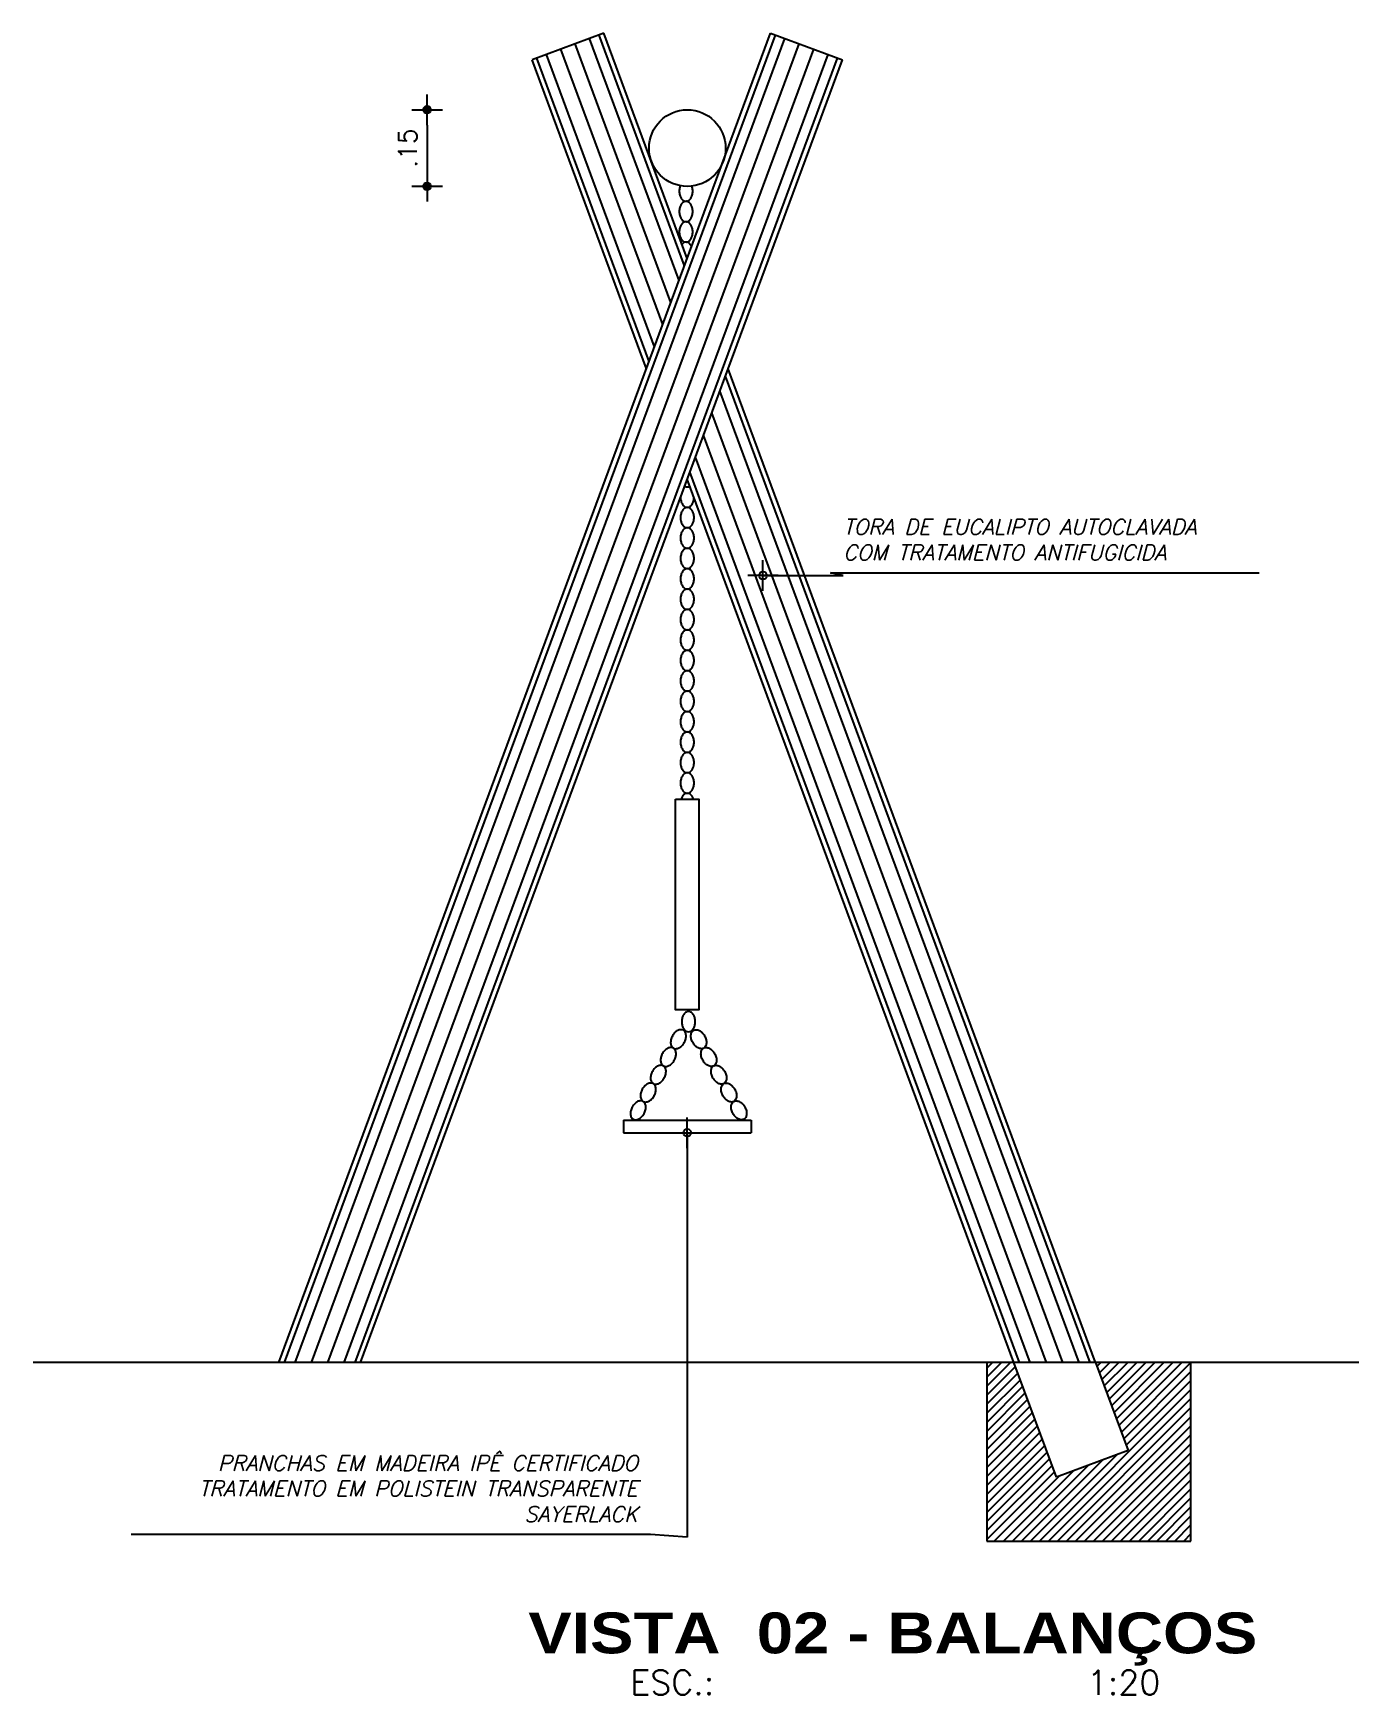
# Model space of a CAD drawing. Header units: millimetres. Extents: x 490 to 675, y -160 to -87.
# Drawn here: x 642.49 to 645.087, y -147.339 to -144.083 of the extents above; entities that cross this region are included whole.
import ezdxf
from ezdxf.enums import TextEntityAlignment as Align

# ---------------------------------------------------------------- set-up
doc = ezdxf.new("R2010")
doc.units = ezdxf.units.MM
doc.header["$LTSCALE"] = 2.5
doc.linetypes.add('DASHED2', pattern=[0.375, 0.25, -0.125])
for name, color, linetype in [('ARQ_COTAS', 1, 'Continuous'), ('ARQ_ESTRUTURA', 6, 'Continuous'), ('ARQ_HAT', 8, 'Continuous'), ('ARQ_PROJEÇÃO', 8, 'DASHED2'), ('ARQ_VISTA00', 8, 'Continuous'), ('ARQ_VISTA01', 7, 'Continuous'), ('ARQ_VISTA02', 2, 'Continuous'), ('COTAS', 1, 'Continuous'), ('TITULO', 2, 'Continuous')]:
    doc.layers.add(name, color=color, linetype=linetype)
doc.styles.add('COTA20', font='ROMANS.SHX')
doc.styles.add('COTA200', font='ROMANS.SHX')
doc.styles.add('ROMANS', font='romans', dxfattribs={"oblique": 15})
doc.styles.add('TIT200', font='')
doc.styles.get('TIT200').set_extended_font_data('Arial Black')
doc.dimstyles.new('Cota20', dxfattribs={"dimscale": 0, "dimtxt": 0.04, "dimasz": 0.03, "dimexe": 0.05, "dimexo": 0.2, "dimgap": 0.025, "dimtad": 1, "dimlfac": -1, "dimzin": 4, "dimdsep": 46, "dimtxsty": 'ROMANS', "dimblk": 'ARCHTICK', "dimcen": 0.075, "dimclrd": 256, "dimclre": 8, "dimclrt": 2, "dimadec": 0, "dimazin": 0, "dimtfac": 1.2, "dimtix": 1, "dimtmove": 2, "dimatfit": 3, "dimldrblk": 'DOT', "dimfxl": 0.2, "dimfxlon": 1, "dimtvp": 2, "dimtolj": 1, "dimtzin": 4, "dimarcsym": 0})
doc.dimstyles.new('COTA20$0', dxfattribs={"dimtxt": 0.036, "dimasz": 0.03, "dimexe": 0.05, "dimexo": 0.95, "dimgap": 0.02, "dimtad": 1, "dimzin": 4, "dimdsep": 46, "dimtxsty": 'COTA20', "dimblk": 'bola', "dimcen": 0.1, "dimdle": 0.05, "dimse1": 1, "dimse2": 1, "dimclrd": 256, "dimclre": 256, "dimclrt": 2, "dimadec": 0, "dimazin": 0, "dimtfac": 1, "dimtix": 1, "dimtmove": 2, "dimatfit": 3, "dimldrblk": 'USERTICK', "dimfxl": 1, "dimtvp": 3.125, "dimtolj": 1, "dimtzin": 4, "dimarcsym": 0})

# ---------------------------------------------------------------- blocks, each defined once
blk = doc.blocks.new('bola')
blk.add_hatch(color=0).paths.add_polyline_path([(-0.25, 0, 1), (0.25, 0, 1)])
at = {"color": 0}
for p, q in [((-1, 0), (-0.25, 0)), ((0, 1), (0, 0.25)), ((0.25, 0), (1, 0)), ((0, -0.25), (0, -1))]:
    blk.add_line(p, q, dxfattribs=at)
blk.add_circle((0, 0), 0.25, dxfattribs=at)
blk = doc.blocks.new('*D558')
at = {"layer": 'COTAS', "lineweight": -2}
blk.add_line((643.2612, -144.2634), (643.2612, -144.3534), dxfattribs=at)
at = {"layer": 'DEFPOINTS', "color": 0}
for p in [(643.771, -144.2334), (643.2612, -144.3834), (643.771, -144.3834)]:
    blk.add_point(p, dxfattribs=at)
at = {"layer": 'COTAS', "lineweight": -2, "xscale": 0.03, "yscale": 0.03, "zscale": 0.03}
for p, rotation in [((643.2612, -144.2334), 90), ((643.2612, -144.3834), 270)]:
    blk.add_blockref('bola', p, dxfattribs=dict(at, rotation=rotation))
at = {"layer": 'COTAS', "color": 2, "insert": (643.2232, -144.3084), "char_height": 0.036, "attachment_point": 5, "rotation": 90, "style": 'COTA20'}
blk.add_mtext('\\A1;.15', dxfattribs=at)
blk = doc.blocks.new('USERTICK')
at = {"color": 0}
for p, q in [((-1, 0), (1, 0)), ((0, 1), (0, -1))]:
    blk.add_line(p, q, dxfattribs=at)
blk.add_circle((0, 0), 0.25, dxfattribs=at)
blk = doc.blocks.new('DOT')
for p, q in [((-1, 0), (1, 0)), ((0, 1), (0, -1))]:
    blk.add_line(p, q)
blk.add_circle((0, 0), 0.25)

msp = doc.modelspace()

# ---------------------------------------------------------------- hatches: boundary and pattern name
at = {"layer": 'ARQ_HAT'}
h = msp.add_hatch(dxfattribs=at)
h.set_pattern_fill('ANSI31', color=256, scale=0.1, angle=0.0001, style=0)
h.set_pattern_definition([(45.00012875, (-1551.839795, 1326.349716), (-0.00883885463, 0.0088388149), [])])
h.paths.add_polyline_path([(644.3577, -146.6877), (644.3577, -147.0377), (644.7577, -147.0377), (644.7577, -146.6877), (644.571, -146.6877), (644.6348, -146.8603), (644.4941, -146.9123), (644.411, -146.6877)])

# ---------------------------------------------------------------- linework, layer by layer
at = {"layer": 'ARQ_ESTRUTURA'}
msp.add_line((645.0865, -146.6877), (642.4896, -146.6877), dxfattribs=at)
at = {"layer": 'ARQ_HAT'}
for p, q in [((642.9816, -146.6877), (643.9435, -144.0869)), ((643.003, -146.6877), (643.9623, -144.0938)), ((643.0349, -146.6877), (643.9904, -144.1042)), ((643.0669, -146.6877), (644.0186, -144.1146)), ((643.723, -144.6543), (643.5234, -144.1146)), ((643.739, -144.6111), (643.5515, -144.1042)), ((643.755, -144.5679), (643.5796, -144.0938)), ((643.7656, -144.539), (643.5984, -144.0869)), ((643.0989, -146.6877), (644.0467, -144.125)), ((643.1202, -146.6877), (644.0654, -144.132)), ((643.6963, -144.7264), (643.4765, -144.132)), ((643.707, -144.6976), (643.4952, -144.125)), ((644.5603, -146.6877), (643.8456, -144.7552)), ((644.539, -146.6877), (643.8349, -144.7841)), ((644.507, -146.6877), (643.8189, -144.8273)), ((644.475, -146.6877), (643.8029, -144.8706)), ((644.443, -146.6877), (643.787, -144.9138)), ((644.4217, -146.6877), (643.7763, -144.9426))]:
    msp.add_line(p, q, dxfattribs=at)
for points in [[(643.7572, -144.3821, 0.032806), (643.7563, -144.3848, 0.067159), (643.7552, -144.3927, 0.067159), (643.7563, -144.4007, 0.079572), (643.7591, -144.4069, 0.107133), (643.7637, -144.4114, 0.140422), (643.7685, -144.4127, 0.140422), (643.7732, -144.4114, 0.107133), (643.7779, -144.4069, 0.079572), (643.7807, -144.4007, 0.067159), (643.7818, -144.3927, 0.067159), (643.7807, -144.3848, 0.023774), (643.78, -144.3828)], [(643.7795, -144.5015, 0.039083), (643.7779, -144.4986, 0.107133), (643.7732, -144.4941, 0.140422), (643.7685, -144.4927, 0.140422), (643.7637, -144.4941, 0.066222), (643.7606, -144.4967, 0.066222)]]:
    msp.add_lwpolyline(points, format="xyb", dxfattribs=at)
for points in [[(643.7685, -144.4527, 0.140422), (643.7732, -144.4514, 0.107133), (643.7779, -144.4469, 0.079572), (643.7807, -144.4407, 0.067159), (643.7818, -144.4327, 0.067159), (643.7807, -144.4248, 0.079572), (643.7779, -144.4186, 0.107133), (643.7732, -144.4141, 0.140422), (643.7685, -144.4127, 0.140422), (643.7637, -144.4141, 0.107133), (643.7591, -144.4186, 0.079572), (643.7563, -144.4248, 0.067159), (643.7552, -144.4327, 0.067159), (643.7563, -144.4407, 0.079572), (643.7591, -144.4469, 0.107133), (643.7637, -144.4514, 0.140422)], [(643.7685, -144.4927, 0.140422), (643.7732, -144.4914, 0.107133), (643.7779, -144.4869, 0.079572), (643.7807, -144.4807, 0.067159), (643.7818, -144.4727, 0.067159), (643.7807, -144.4648, 0.079572), (643.7779, -144.4586, 0.107133), (643.7732, -144.4541, 0.140422), (643.7685, -144.4527, 0.140422), (643.7637, -144.4541, 0.107133), (643.7591, -144.4586, 0.079572), (643.7563, -144.4648, 0.067159), (643.7552, -144.4727, 0.067159), (643.7563, -144.4807, 0.079572), (643.7591, -144.4869, 0.107133), (643.7637, -144.4914, 0.140422)]]:
    msp.add_lwpolyline(points, format="xyb", close=True, dxfattribs=at)
at = {"layer": 'ARQ_PROJEÇÃO'}
for p, q in [((644.4941, -146.9123), (644.411, -146.6877)), ((644.571, -146.6877), (644.6348, -146.8603)), ((644.6348, -146.8603), (644.4941, -146.9123))]:
    msp.add_line(p, q, dxfattribs=at)
msp.add_lwpolyline([(644.3577, -146.6877), (644.3577, -147.0377), (644.7577, -147.0377), (644.7577, -146.6877)], dxfattribs=at)
at = {"layer": 'ARQ_VISTA00'}
for points in [[(643.7577, -144.9929, 0.062855), (643.7588, -145.0004, 0.079572), (643.7616, -145.0065, 0.107133), (643.7662, -145.011, 0.140422), (643.771, -145.0124, 0.140422), (643.7757, -145.011, 0.107133), (643.7803, -145.0065, 0.079572), (643.7832, -145.0004, 0.062855), (643.7842, -144.9929)], [(643.7659, -144.9708, 0.006474), (643.7662, -144.971, 0.140422), (643.771, -144.9724, 0.140422), (643.7757, -144.971, 0.006474), (643.7761, -144.9708, 0.006474)], [(643.7831, -145.5841, 0.075703), (643.7803, -145.5783, 0.107133), (643.7757, -145.5738, 0.140422), (643.771, -145.5724, 0.140422), (643.7662, -145.5738, 0.107133), (643.7616, -145.5783, 0.075703), (643.7589, -145.5841)]]:
    msp.add_lwpolyline(points, format="xyb", dxfattribs=at)
for points in [[(643.771, -145.0524, 0.140422), (643.7757, -145.051, 0.107133), (643.7803, -145.0465, 0.079572), (643.7832, -145.0404, 0.067159), (643.7842, -145.0324, 0.067159), (643.7832, -145.0244, 0.079572), (643.7803, -145.0183, 0.107133), (643.7757, -145.0138, 0.140422), (643.771, -145.0124, 0.140422), (643.7662, -145.0138, 0.107133), (643.7616, -145.0183, 0.079572), (643.7588, -145.0244, 0.067159), (643.7577, -145.0324, 0.067159), (643.7588, -145.0404, 0.079572), (643.7616, -145.0465, 0.107133), (643.7662, -145.051, 0.140422)], [(643.771, -145.0924, 0.140422), (643.7757, -145.091, 0.107133), (643.7803, -145.0865, 0.079572), (643.7832, -145.0804, 0.067159), (643.7842, -145.0724, 0.067159), (643.7832, -145.0644, 0.079572), (643.7803, -145.0583, 0.107133), (643.7757, -145.0538, 0.140422), (643.771, -145.0524, 0.140422), (643.7662, -145.0538, 0.107133), (643.7616, -145.0583, 0.079572), (643.7588, -145.0644, 0.067159), (643.7577, -145.0724, 0.067159), (643.7588, -145.0804, 0.079572), (643.7616, -145.0865, 0.107133), (643.7662, -145.091, 0.140422)], [(643.771, -145.1324, 0.140422), (643.7757, -145.131, 0.107133), (643.7803, -145.1265, 0.079572), (643.7832, -145.1204, 0.067159), (643.7842, -145.1124, 0.067159), (643.7832, -145.1044, 0.079572), (643.7803, -145.0983, 0.107133), (643.7757, -145.0938, 0.140422), (643.771, -145.0924, 0.140422), (643.7662, -145.0938, 0.107133), (643.7616, -145.0983, 0.079572), (643.7588, -145.1044, 0.067159), (643.7577, -145.1124, 0.067159), (643.7588, -145.1204, 0.079572), (643.7616, -145.1265, 0.107133), (643.7662, -145.131, 0.140422)], [(643.771, -145.1724, 0.140422), (643.7757, -145.171, 0.107133), (643.7803, -145.1665, 0.079572), (643.7832, -145.1604, 0.067159), (643.7842, -145.1524, 0.067159), (643.7832, -145.1444, 0.079572), (643.7803, -145.1383, 0.107133), (643.7757, -145.1338, 0.140422), (643.771, -145.1324, 0.140422), (643.7662, -145.1338, 0.107133), (643.7616, -145.1383, 0.079572), (643.7588, -145.1444, 0.067159), (643.7577, -145.1524, 0.067159), (643.7588, -145.1604, 0.079572), (643.7616, -145.1665, 0.107133), (643.7662, -145.171, 0.140422)], [(643.771, -145.2124, 0.140422), (643.7757, -145.211, 0.107133), (643.7803, -145.2065, 0.079572), (643.7832, -145.2004, 0.067159), (643.7842, -145.1924, 0.067159), (643.7832, -145.1844, 0.079572), (643.7803, -145.1783, 0.107133), (643.7757, -145.1738, 0.140422), (643.771, -145.1724, 0.140422), (643.7662, -145.1738, 0.107133), (643.7616, -145.1783, 0.079572), (643.7588, -145.1844, 0.067159), (643.7577, -145.1924, 0.067159), (643.7588, -145.2004, 0.079572), (643.7616, -145.2065, 0.107133), (643.7662, -145.211, 0.140422)], [(643.771, -145.2524, 0.140422), (643.7757, -145.251, 0.107133), (643.7803, -145.2465, 0.079572), (643.7832, -145.2404, 0.067159), (643.7842, -145.2324, 0.067159), (643.7832, -145.2244, 0.079572), (643.7803, -145.2183, 0.107133), (643.7757, -145.2138, 0.140422), (643.771, -145.2124, 0.140422), (643.7662, -145.2138, 0.107133), (643.7616, -145.2183, 0.079572), (643.7588, -145.2244, 0.067159), (643.7577, -145.2324, 0.067159), (643.7588, -145.2404, 0.079572), (643.7616, -145.2465, 0.107133), (643.7662, -145.251, 0.140422)], [(643.771, -145.2924, 0.140422), (643.7757, -145.291, 0.107133), (643.7803, -145.2865, 0.079572), (643.7832, -145.2804, 0.067159), (643.7842, -145.2724, 0.067159), (643.7832, -145.2644, 0.079572), (643.7803, -145.2583, 0.107133), (643.7757, -145.2538, 0.140422), (643.771, -145.2524, 0.140422), (643.7662, -145.2538, 0.107133), (643.7616, -145.2583, 0.079572), (643.7588, -145.2644, 0.067159), (643.7577, -145.2724, 0.067159), (643.7588, -145.2804, 0.079572), (643.7616, -145.2865, 0.107133), (643.7662, -145.291, 0.140422)], [(643.771, -145.3324, 0.140422), (643.7757, -145.331, 0.107133), (643.7803, -145.3265, 0.079572), (643.7832, -145.3204, 0.067159), (643.7842, -145.3124, 0.067159), (643.7832, -145.3044, 0.079572), (643.7803, -145.2983, 0.107133), (643.7757, -145.2938, 0.140422), (643.771, -145.2924, 0.140422), (643.7662, -145.2938, 0.107133), (643.7616, -145.2983, 0.079572), (643.7588, -145.3044, 0.067159), (643.7577, -145.3124, 0.067159), (643.7588, -145.3204, 0.079572), (643.7616, -145.3265, 0.107133), (643.7662, -145.331, 0.140422)], [(643.771, -145.3724, 0.140422), (643.7757, -145.371, 0.107133), (643.7803, -145.3665, 0.079572), (643.7832, -145.3604, 0.067159), (643.7842, -145.3524, 0.067159), (643.7832, -145.3444, 0.079572), (643.7803, -145.3383, 0.107133), (643.7757, -145.3338, 0.140422), (643.771, -145.3324, 0.140422), (643.7662, -145.3338, 0.107133), (643.7616, -145.3383, 0.079572), (643.7588, -145.3444, 0.067159), (643.7577, -145.3524, 0.067159), (643.7588, -145.3604, 0.079572), (643.7616, -145.3665, 0.107133), (643.7662, -145.371, 0.140422)], [(643.771, -145.4124, 0.140422), (643.7757, -145.411, 0.107133), (643.7803, -145.4065, 0.079572), (643.7832, -145.4004, 0.067159), (643.7842, -145.3924, 0.067159), (643.7832, -145.3844, 0.079572), (643.7803, -145.3783, 0.107133), (643.7757, -145.3738, 0.140422), (643.771, -145.3724, 0.140422), (643.7662, -145.3738, 0.107133), (643.7616, -145.3783, 0.079572), (643.7588, -145.3844, 0.067159), (643.7577, -145.3924, 0.067159), (643.7588, -145.4004, 0.079572), (643.7616, -145.4065, 0.107133), (643.7662, -145.411, 0.140422)], [(643.771, -145.4524, 0.140422), (643.7757, -145.451, 0.107133), (643.7803, -145.4465, 0.079572), (643.7832, -145.4404, 0.067159), (643.7842, -145.4324, 0.067159), (643.7832, -145.4244, 0.079572), (643.7803, -145.4183, 0.107133), (643.7757, -145.4138, 0.140422), (643.771, -145.4124, 0.140422), (643.7662, -145.4138, 0.107133), (643.7616, -145.4183, 0.079572), (643.7588, -145.4244, 0.067159), (643.7577, -145.4324, 0.067159), (643.7588, -145.4404, 0.079572), (643.7616, -145.4465, 0.107133), (643.7662, -145.451, 0.140422)], [(643.771, -145.4924, 0.140422), (643.7757, -145.491, 0.107133), (643.7803, -145.4865, 0.079572), (643.7832, -145.4804, 0.067159), (643.7842, -145.4724, 0.067159), (643.7832, -145.4644, 0.079572), (643.7803, -145.4583, 0.107133), (643.7757, -145.4538, 0.140422), (643.771, -145.4524, 0.140422), (643.7662, -145.4538, 0.107133), (643.7616, -145.4583, 0.079572), (643.7588, -145.4644, 0.067159), (643.7577, -145.4724, 0.067159), (643.7588, -145.4804, 0.079572), (643.7616, -145.4865, 0.107133), (643.7662, -145.491, 0.140422)], [(643.771, -145.5324, 0.140422), (643.7757, -145.531, 0.107133), (643.7803, -145.5265, 0.079572), (643.7832, -145.5204, 0.067159), (643.7842, -145.5124, 0.067159), (643.7832, -145.5044, 0.079572), (643.7803, -145.4983, 0.107133), (643.7757, -145.4938, 0.140422), (643.771, -145.4924, 0.140422), (643.7662, -145.4938, 0.107133), (643.7616, -145.4983, 0.079572), (643.7588, -145.5044, 0.067159), (643.7577, -145.5124, 0.067159), (643.7588, -145.5204, 0.079572), (643.7616, -145.5265, 0.107133), (643.7662, -145.531, 0.140422)], [(643.771, -145.5724, 0.140422), (643.7757, -145.571, 0.107133), (643.7803, -145.5665, 0.079572), (643.7832, -145.5604, 0.067159), (643.7842, -145.5524, 0.067159), (643.7832, -145.5444, 0.079572), (643.7803, -145.5383, 0.107133), (643.7757, -145.5338, 0.140422), (643.771, -145.5324, 0.140422), (643.7662, -145.5338, 0.107133), (643.7616, -145.5383, 0.079572), (643.7588, -145.5444, 0.067159), (643.7577, -145.5524, 0.067159), (643.7588, -145.5604, 0.079572), (643.7616, -145.5665, 0.107133), (643.7662, -145.571, 0.140422)], [(643.7734, -146.0399, 0.140422), (643.7782, -146.0386, 0.107133), (643.7828, -146.0341, 0.079572), (643.7856, -146.0279, 0.067159), (643.7867, -146.0199, 0.067159), (643.7856, -146.012, 0.079572), (643.7828, -146.0058, 0.107133), (643.7782, -146.0013, 0.140422), (643.7734, -145.9999, 0.140422), (643.7687, -146.0013, 0.107133), (643.7641, -146.0058, 0.079572), (643.7612, -146.012, 0.067159), (643.7602, -146.0199, 0.067159), (643.7612, -146.0279, 0.079572), (643.7641, -146.0341, 0.107133), (643.7687, -146.0386, 0.140422)], [(643.7437, -146.0718, 0.140422), (643.7485, -146.0729, 0.107133), (643.7547, -146.0713, 0.079572), (643.7602, -146.0673, 0.067159), (643.7651, -146.0609, 0.067159), (643.768, -146.0534, 0.079572), (643.7686, -146.0467, 0.107133), (643.7668, -146.0405, 0.140422), (643.7634, -146.0369, 0.140422), (643.7585, -146.0358, 0.107133), (643.7523, -146.0374, 0.079572), (643.7468, -146.0414, 0.067159), (643.742, -146.0478, 0.067159), (643.739, -146.0553, 0.079572), (643.7384, -146.062, 0.107133), (643.7402, -146.0682, 0.140422)], [(643.8032, -146.0718, -0.140422), (643.7984, -146.0729, -0.107133), (643.7922, -146.0713, -0.079572), (643.7867, -146.0673, -0.067159), (643.7818, -146.0609, -0.067159), (643.7788, -146.0534, -0.079572), (643.7782, -146.0467, -0.107133), (643.7801, -146.0405, -0.140422), (643.7835, -146.0369, -0.140422), (643.7884, -146.0358, -0.107133), (643.7946, -146.0374, -0.079572), (643.8001, -146.0414, -0.067159), (643.8049, -146.0478, -0.067159), (643.8079, -146.0553, -0.079572), (643.8085, -146.062, -0.107133), (643.8067, -146.0682, -0.140422)], [(643.724, -146.1066, 0.140422), (643.7288, -146.1077, 0.107133), (643.735, -146.1061, 0.079572), (643.7405, -146.1021, 0.067159), (643.7454, -146.0957, 0.067159), (643.7484, -146.0883, 0.079572), (643.749, -146.0815, 0.107133), (643.7471, -146.0753, 0.140422), (643.7437, -146.0718, 0.140422), (643.7388, -146.0706, 0.107133), (643.7326, -146.0722, 0.079572), (643.7271, -146.0762, 0.067159), (643.7223, -146.0826, 0.067159), (643.7193, -146.0901, 0.079572), (643.7187, -146.0969, 0.107133), (643.7205, -146.1031, 0.140422)], [(643.8229, -146.1066, -0.140422), (643.8181, -146.1077, -0.107133), (643.8119, -146.1061, -0.079572), (643.8064, -146.1021, -0.067159), (643.8015, -146.0957, -0.067159), (643.7985, -146.0883, -0.079572), (643.7979, -146.0815, -0.107133), (643.7997, -146.0753, -0.140422), (643.8032, -146.0718, -0.140422), (643.808, -146.0706, -0.107133), (643.8143, -146.0722, -0.079572), (643.8198, -146.0762, -0.067159), (643.8246, -146.0826, -0.067159), (643.8276, -146.0901, -0.079572), (643.8282, -146.0969, -0.107133), (643.8264, -146.1031, -0.140422)], [(643.7043, -146.1414, 0.140422), (643.7091, -146.1426, 0.107133), (643.7153, -146.1409, 0.079572), (643.7208, -146.1369, 0.067159), (643.7257, -146.1305, 0.067159), (643.7287, -146.1231, 0.079572), (643.7293, -146.1163, 0.107133), (643.7275, -146.1101, 0.140422), (643.724, -146.1066, 0.140422), (643.7192, -146.1054, 0.107133), (643.7129, -146.1071, 0.079572), (643.7074, -146.1111, 0.067159), (643.7026, -146.1175, 0.067159), (643.6996, -146.1249, 0.079572), (643.699, -146.1317, 0.107133), (643.7008, -146.1379, 0.140422)], [(643.8426, -146.1414, -0.140422), (643.8378, -146.1426, -0.107133), (643.8315, -146.1409, -0.079572), (643.826, -146.1369, -0.067159), (643.8212, -146.1305, -0.067159), (643.8182, -146.1231, -0.079572), (643.8176, -146.1163, -0.107133), (643.8194, -146.1101, -0.140422), (643.8229, -146.1066, -0.140422), (643.8277, -146.1054, -0.107133), (643.834, -146.1071, -0.079572), (643.8394, -146.1111, -0.067159), (643.8443, -146.1175, -0.067159), (643.8473, -146.1249, -0.079572), (643.8479, -146.1317, -0.107133), (643.8461, -146.1379, -0.140422)], [(643.6846, -146.1762, 0.140422), (643.6894, -146.1774, 0.107133), (643.6957, -146.1757, 0.079572), (643.7012, -146.1718, 0.067159), (643.706, -146.1653, 0.067159), (643.709, -146.1579, 0.079572), (643.7096, -146.1511, 0.107133), (643.7078, -146.1449, 0.140422), (643.7043, -146.1414, 0.140422), (643.6995, -146.1403, 0.107133), (643.6932, -146.1419, 0.079572), (643.6878, -146.1459, 0.067159), (643.6829, -146.1523, 0.067159), (643.6799, -146.1597, 0.079572), (643.6793, -146.1665, 0.107133), (643.6811, -146.1727, 0.140422)], [(643.8623, -146.1762, -0.140422), (643.8575, -146.1774, -0.107133), (643.8512, -146.1757, -0.079572), (643.8457, -146.1718, -0.067159), (643.8409, -146.1653, -0.067159), (643.8379, -146.1579, -0.079572), (643.8373, -146.1511, -0.107133), (643.8391, -146.1449, -0.140422), (643.8426, -146.1414, -0.140422), (643.8474, -146.1403, -0.107133), (643.8536, -146.1419, -0.079572), (643.8591, -146.1459, -0.067159), (643.864, -146.1523, -0.067159), (643.867, -146.1597, -0.079572), (643.8676, -146.1665, -0.107133), (643.8657, -146.1727, -0.140422)], [(643.6649, -146.211, 0.140422), (643.6697, -146.2122, 0.107133), (643.676, -146.2106, 0.079572), (643.6815, -146.2066, 0.067159), (643.6863, -146.2002, 0.067159), (643.6893, -146.1927, 0.079572), (643.6899, -146.1859, 0.107133), (643.6881, -146.1798, 0.140422), (643.6846, -146.1762, 0.140422), (643.6798, -146.1751, 0.107133), (643.6736, -146.1767, 0.079572), (643.6681, -146.1807, 0.067159), (643.6632, -146.1871, 0.067159), (643.6602, -146.1946, 0.079572), (643.6596, -146.2013, 0.107133), (643.6614, -146.2075, 0.140422)], [(643.882, -146.211, -0.140422), (643.8771, -146.2122, -0.107133), (643.8709, -146.2106, -0.079572), (643.8654, -146.2066, -0.067159), (643.8606, -146.2002, -0.067159), (643.8576, -146.1927, -0.079572), (643.857, -146.1859, -0.107133), (643.8588, -146.1798, -0.140422), (643.8623, -146.1762, -0.140422), (643.8671, -146.1751, -0.107133), (643.8733, -146.1767, -0.079572), (643.8788, -146.1807, -0.067159), (643.8837, -146.1871, -0.067159), (643.8867, -146.1946, -0.079572), (643.8872, -146.2013, -0.107133), (643.8854, -146.2075, -0.140422)]]:
    msp.add_lwpolyline(points, format="xyb", close=True, dxfattribs=at)
at = {"layer": 'ARQ_VISTA01'}
for p, q in [((643.6078, -144.0834), (643.4671, -144.1354)), ((643.771, -144.5246), (643.6078, -144.0834)), ((643.691, -144.7408), (643.4671, -144.1354)), ((644.571, -146.6877), (643.8509, -144.7408)), ((644.411, -146.6877), (643.771, -144.957)), ((643.646, -146.2127), (643.896, -146.2127)), ((643.646, -146.2127), (643.646, -146.2377)), ((643.896, -146.2127), (643.896, -146.2377)), ((643.646, -146.2377), (643.896, -146.2377))]:
    msp.add_line(p, q, dxfattribs=at)
msp.add_lwpolyline([(643.7482, -145.5838), (643.7938, -145.5838), (643.7938, -145.9969), (643.7482, -145.9969)], close=True, dxfattribs=at)
at = {"layer": 'ARQ_VISTA02'}
for p, q in [((642.971, -146.6877), (643.9341, -144.0834)), ((643.9341, -144.0834), (644.0748, -144.1354)), ((643.1309, -146.6877), (644.0748, -144.1354))]:
    msp.add_line(p, q, dxfattribs=at)
msp.add_circle((643.771, -144.3084), 0.075, dxfattribs=at)

# ---------------------------------------------------------------- texts
at = {"layer": 'ARQ_COTAS', "color": 2, "char_height": 0.03, "style": 'ROMANS'}
for s, insert, attachment_point in [('TORA DE EUCALIPTO AUTOCLAVADA\\PCOM TRATAMENTO ANTIFUGICIDA', (644.0766, -145.1158), 7), ('PRANCHAS EM MADEIRA IPÊ CERTIFICADO\\PTRATAMENTO EM POLISTEIN TRANSPARENTE \\PSAYERLACK', (643.6742, -146.9998), 9)]:
    msp.add_mtext(s, dxfattribs=dict(at, insert=insert, attachment_point=attachment_point))
at = {"layer": 'TITULO'}
for s, height, style, p in [('VISTA  02 - BALANÇOS', 0.08, 'TIT200', (644.1736, -147.2176)), ('ESC.:                    1:20', 0.048, 'COTA200', (644.1785, -147.3148))]:
    msp.add_text(s, height=height, dxfattribs=dict(at, style=style)).set_placement(p, align=Align.MIDDLE_CENTER)

# ---------------------------------------------------------------- dimensions: what is measured, and where the dimension line sits
at = {"layer": 'COTAS'}
dim = msp.add_linear_dim(base=(643.2612, -144.3834), p1=(643.771, -144.2334), p2=(643.771, -144.3834), angle=90, dimstyle='COTA20$0', dxfattribs=at)
dim.commit()
dim.dimension.update_dxf_attribs({"geometry": '*D558', "text_midpoint": (643.2232, -144.3084)})

# ---------------------------------------------------------------- leaders
at = {"layer": 'ARQ_COTAS', "annotation_type": 0, "has_hookline": 1}
for points, hookline_direction, text_width in [([(643.9193, -145.1458), (644.0763, -145.1458), (644.0516, -145.1408)], 0, 0.8148), ([(643.771, -146.2377), (643.771, -147.0298), (643.6992, -147.0248)], 1, 0.9927)]:
    msp.add_leader(points, dimstyle='Cota20', override={"dimscale": 1, "dimldrblk": 'DOT'}, dxfattribs=dict(at, hookline_direction=hookline_direction, text_width=text_width))

doc.saveas('drawing.dxf')
